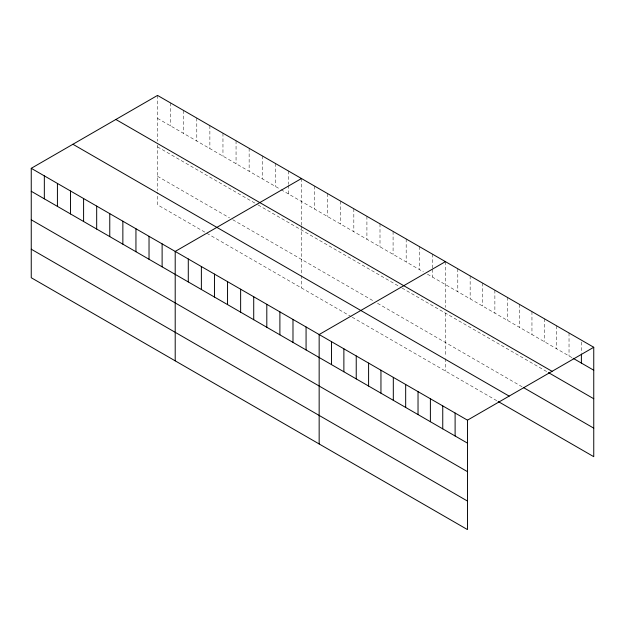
<?xml version="1.0" encoding="UTF-8"?>
<svg xmlns="http://www.w3.org/2000/svg" width="625" height="625" viewBox="0 0 625 625"><rect width="100%" height="100%" fill="white"/><g stroke="black" fill="none" stroke-linecap="round" stroke-linejoin="round"><path stroke-width="0.47" stroke-dasharray="3.12 2.34" d="M157.531 95.414L157.531 141.195M157.531 118.367L280.219 189.203M281.039 189.672L423.352 271.836M427.445 274.195L572.328 357.844M157.531 146.898L257.32 204.508M258.133 204.984L401.266 287.617M402.086 288.094L547.609 372.109M157.531 176.297L229.508 217.852M232.781 219.742L374.281 301.438M377.547 303.32L522.062 386.758M351.375 316.742L157.531 204.828L157.531 192.469M352.195 317.219L497.344 401.016M581.391 342.039L581.391 353.516M569.031 332.992L569.031 355.945M556.672 325.859L556.672 348.812M544.312 318.719L544.312 341.672M531.953 311.586L531.953 334.539M519.594 304.445L519.594 327.398M507.234 297.312L507.234 320.266M494.875 290.18L494.875 313.133M482.516 283.039L482.516 305.992M470.156 275.906L470.156 298.859M457.797 268.773L457.797 291.727M445.438 261.633L445.438 307.414M445.438 313.117L445.438 356.781M445.438 358.688L445.438 371.047M432.352 254.078L432.352 268.422M432.352 269.383L432.352 277.031M419.266 246.523L419.266 269.477M406.18 238.969L406.18 261.922M393.086 231.414L393.086 254.367M380 223.859L380 246.812M366.914 216.305L366.914 239.258M353.828 208.75L353.828 231.703M340.742 201.188L340.742 224.141M327.656 193.633L327.656 216.586M314.57 186.078L314.57 209.031M301.484 178.523L301.484 225.258M301.484 226.203L301.484 273.672M301.484 275.578L301.484 287.938M288.398 170.969L288.398 184.359M288.398 185.312L288.398 193.922M275.312 163.414L275.312 186.367M262.227 155.859L262.227 178.812M249.141 148.305L249.141 171.258M236.055 140.75L236.055 163.703M222.961 133.195L222.961 156.148M209.875 125.633L209.875 148.586M196.789 118.078L196.789 141.031M183.703 110.523L183.703 133.477M170.617 102.969L170.617 125.922M157.531 145L157.531 190.562"/><path stroke-width="0.94" d="M31.25 168.32L467.469 420.172L467.469 529.586L31.25 277.734L31.25 168.32L157.531 95.414L593.75 347.266L593.75 456.68L498.172 401.492M301.484 178.523L175.203 251.43L175.203 360.844M445.438 261.633L319.156 334.539L319.156 443.953M467.469 420.172L593.75 347.266M573.148 358.32L593.75 370.219M115.859 119.477L552.078 371.32M548.43 372.586L593.75 398.75M523.711 387.711L593.75 428.148M72.922 144.266L509.141 396.109M31.25 191.273L467.469 443.125M31.25 219.805L467.469 471.656M31.25 249.203L467.469 501.055M581.391 354.477L581.391 363.078M455.109 413.039L455.109 435.984M442.75 405.898L442.75 428.852M430.391 398.766L430.391 421.719M418.031 391.625L418.031 414.578M405.672 384.492L405.672 407.445M393.312 377.359L393.312 400.312M380.953 370.219L380.953 393.172M368.594 363.086L368.594 386.039M356.234 355.953L356.234 378.906M343.875 348.812L343.875 371.766M331.516 341.68L331.516 364.633M306.07 326.984L306.07 349.938M292.984 319.43L292.984 342.383M279.891 311.875L279.891 334.828M266.805 304.32L266.805 327.273M253.719 296.766L253.719 319.719M240.633 289.211L240.633 312.164M227.547 281.656L227.547 304.609M214.461 274.102L214.461 297.055M201.375 266.547L201.375 289.5M188.289 258.984L188.289 281.938M162.117 243.875L162.117 266.828M149.031 236.32L149.031 259.273M135.945 228.766L135.945 251.719M122.859 221.211L122.859 244.164M109.766 213.656L109.766 236.609M96.68 206.102L96.68 229.055M83.594 198.547L83.594 221.5M70.508 190.992L70.508 213.945M57.422 183.438L57.422 206.383M44.336 175.875L44.336 198.828"/></g></svg>
